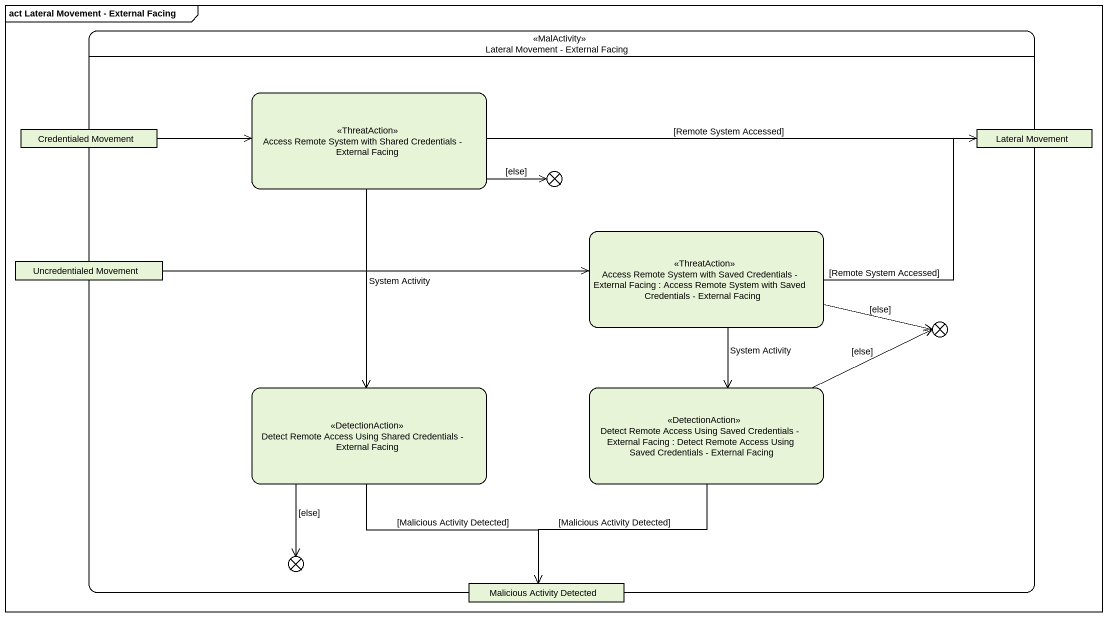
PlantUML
@startuml
mainframe act Lateral Movement - External Facing
hide empty description
state "Lateral Movement - External Facing" as Lateral_Movement_External <<MalActivity>> {
  state "Access Remote System with Shared Credentials - External Facing" as Access_Remote_System_with <<ThreatAction>>
  state "Credentialed Movement" as Credentialed_Movement <<object>>
  state "Lateral Movement" as Lateral_Movement <<object>>
  state flowfinal1 <<end>>
  state "Access Remote System with Saved Credentials - External Facing : Access Remote System with Saved Credentials - External Facing" as Access_Remote_System_with_2 <<ThreatAction>>
  state "Uncredentialed Movement" as Uncredentialed_Movement <<object>>
  state flowfinal2 <<end>>
  state "Detect Remote Access Using Shared Credentials - External Facing" as Detect_Remote_Access_Using <<DetectionAction>>
  state "Detect Remote Access Using Saved Credentials - External Facing : Detect Remote Access Using Saved Credentials - External Facing" as Detect_Remote_Access_Using_2 <<DetectionAction>>
  state flowfinal3 <<end>>
  state "Malicious Activity Detected" as Malicious_Activity_Detected <<object>>
}
Access_Remote_System_with -right-> Lateral_Movement : [Remote System Accessed]
Access_Remote_System_with -right-> flowfinal1 : [else]
Access_Remote_System_with --> Detect_Remote_Access_Using : System Activity
Credentialed_Movement -right-> Access_Remote_System_with
Access_Remote_System_with_2 -right-> Lateral_Movement : [Remote System Accessed]
Access_Remote_System_with_2 -right-> flowfinal2 : [else]
Access_Remote_System_with_2 --> Detect_Remote_Access_Using_2 : System Activity
Uncredentialed_Movement -right-> Access_Remote_System_with_2
Detect_Remote_Access_Using --> flowfinal3 : [else]
Detect_Remote_Access_Using --> Malicious_Activity_Detected : [Malicious Activity Detected]
Detect_Remote_Access_Using_2 -right-> flowfinal2 : [else]
Detect_Remote_Access_Using_2 --> Malicious_Activity_Detected : [Malicious Activity Detected]
@enduml
